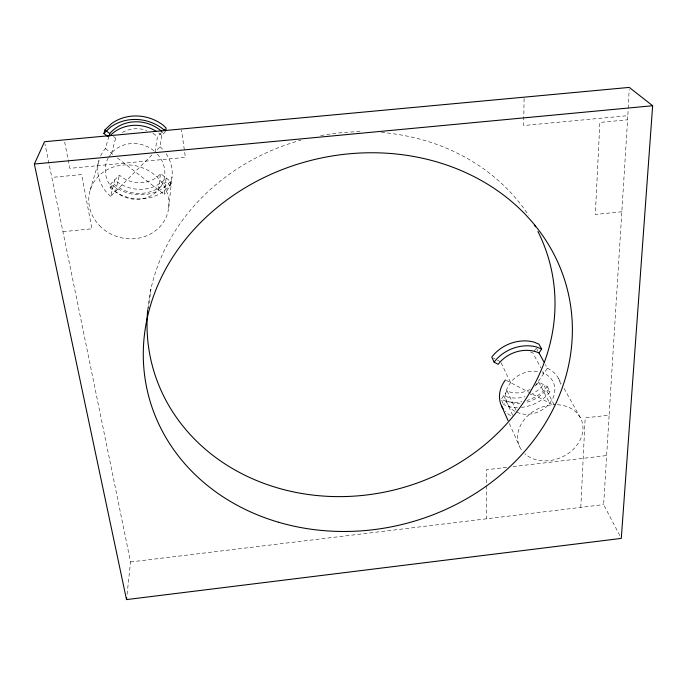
<?xml version="1.0" encoding="UTF-8"?>
<svg xmlns="http://www.w3.org/2000/svg" width="687" height="687" viewBox="0 0 687 687"><rect width="100%" height="100%" fill="white"/><g stroke="black" fill="none" stroke-linecap="round" stroke-linejoin="round"><path stroke-width="0.52" stroke-dasharray="3.44 2.58" d="M524.078 98.507L523.683 125.523L627.841 115.665L628.158 109.388M580.79 507.384L585.169 417.894L609.129 415.128L627.841 115.665M628.219 108.34L629.163 89.49M619.811 535.585L603.633 504.61L609.129 415.128M127.061 594.375L130.556 561.957L44.947 143.823M168.676 207.86L172.008 176.963M170.17 185.507L170.608 181.505L160.5 173.545L159.487 174.876A28.931 26.716 21.5 0 1 119.401 175.142L111.036 183.584L110.023 187.628L112.9 190.282A42.603 39.288 21.1 0 0 163.532 191.587L170.17 185.507L165.661 181.969A36.514 33.672 21.1 0 1 113.733 183.884L110.023 187.628M117.46 157.976L164.159 194.352L166.151 177.993A36.171 33.397 21.5 0 1 114.712 179.874L110.676 196.388L152.11 154.738M148.426 309.056L150.934 288.969M158.276 189.775L160.5 173.545M161.574 132.574L157.443 136.747L155.056 151.775L160.071 146.735L162.261 131.878M115.536 191.493L119.401 175.142M111.552 153.373L115.639 138.224L116.644 136.85M100.645 155.975A37.587 34.522 19.7 0 1 105.386 148.564L108.666 137.202M90.16 190.205L99.091 160.062M536.083 385.106A24.466 20.309 -24.2 0 0 538.204 382.874L538.728 382.075L547.307 386.635L546.826 387.391A35.672 29.618 -24.2 0 1 526.817 400.538M547.307 386.635L550.047 391.796L549.557 392.552A35.973 29.781 -24.1 0 1 521.407 407.382M530.158 389.383A24.466 20.309 -24.2 0 1 510.226 392.114L507.066 390.826L501.261 399.336L506.336 401.302A35.672 29.618 -24.2 0 0 521.905 401.715M534.022 351.332L535.731 348.833M517.414 407.589A35.973 29.781 -24.1 0 1 508.724 406.567L503.614 404.591L506.147 400.89A30.838 25.522 -24.1 0 0 520.136 403.235M534.993 386.163L547.402 368.275L545.426 364.66M108.812 157.108L112.608 151.947A30.073 27.617 19.7 0 1 154.326 151.131M165.576 131.603L161.728 135.485A36.514 33.672 21.1 0 0 158.156 132.6M170.608 181.505L164.03 187.542A42.199 38.961 21.5 0 1 113.887 186.22L111.036 183.584M130.556 561.957L603.633 504.61M506.645 467.358L486.448 469.736L486.482 484.67M513.026 466.602L606.647 455.558M621.812 211.768L595.32 214.447L599.871 122.441L627.506 119.813M62.998 231.665L91.929 228.805L81.59 174.575L51.886 177.409M516.959 412.183L520.222 413.497A25.307 20.747 -23.9 0 0 549.153 403.965L552.571 398.855A25.307 20.747 -23.9 0 0 546.019 374.329L542.189 372.723M530.484 351.993L532.88 353.006L540.841 367.846M506.31 380.383L553.799 405.296M550.047 391.796L546.208 389.761A30.838 25.522 -24.1 0 1 525.71 402.453M493.403 358.021L494.983 358.863M497.431 360.16L500.72 361.903M105.386 148.564L114.085 155.348M113.415 136.481L115.639 138.224M558.462 378.374L561.519 383.887M564.07 388.473L580.412 417.842M536.298 347.991L538.101 351.289M542.833 371.555L543.829 373.419M554.126 404.789L543.503 384.617A30.58 25.385 -24.2 0 1 530.338 394.827M538.728 382.075L549.703 403.149M501.175 362.848L510.561 382.607M507.066 390.826L516.057 410.242M512.657 415.223L503.769 395.66A30.58 25.385 -24.2 0 0 525.005 396.768M501.647 400.212L503.614 404.591M509.359 423.536L519.733 446.919M64.69 142.063L69.834 168.332L185.387 157.375L181.54 130.126M486.49 485.735L486.585 518.797M147.645 310.378A205.284 181.025 -13.7 0 1 300.932 140.165M320.7 135.588A205.284 181.025 -13.7 0 1 361.018 131.698M381.405 132.454A205.284 181.025 -13.7 0 1 528.518 215.177M557.415 404.737A33.663 26.948 -23.3 0 1 578.042 443.604A33.663 26.948 -23.3 0 1 524.799 453.703M521.433 449.839A33.663 26.948 -23.3 0 1 523.631 420.401A33.663 26.948 -23.3 0 1 555.362 404.686M547.402 368.275A31.628 25.943 -23.9 0 1 560.858 386.163M510.45 415.558A31.628 25.943 -23.9 0 1 505.246 411.367M166.168 153.733A37.587 34.522 19.7 0 1 164.159 194.352M110.676 196.388A37.587 34.522 19.7 0 1 99.546 158.68M160.071 146.735A37.587 34.522 19.7 0 1 163.351 150.067M122.338 132.454A28.931 26.716 21.5 0 1 146.863 130.47M152.892 133.338A28.931 26.716 21.5 0 1 157.443 136.747M108.263 157.855A30.073 27.617 19.7 0 0 118.404 193.691A30.073 27.617 19.7 0 0 157.229 191.149L161.591 185.43A30.073 27.617 19.7 0 0 157.134 153.819M514.786 411.307A25.307 20.747 -23.9 0 1 507.727 386.996L511.094 381.774A25.307 20.747 -23.9 0 1 539.553 371.787M99.495 225.619A40.387 36.677 16.6 0 0 167.164 214.542A40.387 36.677 16.6 0 0 119.813 165.43A40.387 36.677 16.6 0 0 99.495 225.619"/><path stroke-width="1.03" d="M652.65 105.738L621.288 538.402L126.502 599.596L34.35 164.038L44.509 141.72L629.275 87.404L652.65 105.738L34.35 164.038M126.502 599.596L126.726 597.51M165.704 130.71L166.074 128.031L163.24 125.257A42.199 38.961 21.5 0 0 111.672 123.505L105.008 129.852L103.909 133.467L107.876 136.584M108.932 136.292L109.714 133.57L105.008 129.852M494.142 362.195L494.623 361.414A35.973 29.781 -24.1 0 1 536.461 346.944L541.657 349.065L539.003 352.938A30.838 25.522 -24.1 0 0 498.144 364.316L494.142 362.195L491.815 357.171L492.287 356.398A35.672 29.618 -24.2 0 1 533.773 342.04L538.926 344.153L541.657 349.065M163.532 130.599L164.803 129.311M103.909 133.467L110.641 127.061A42.603 39.288 21.1 0 1 162.716 128.804L164.863 130.908M539.003 352.938L543.941 361.955M501.57 405.991L508.062 420.607M537.912 231.459A205.284 181.025 -13.7 0 1 384.866 492.038A205.284 181.025 -13.7 0 1 147.645 310.378M534.503 225.044A205.284 181.025 -13.7 0 1 535.508 226.856M503.202 408.808A31.628 25.943 -23.9 0 1 505.46 379.937M110.126 135.605A36.514 33.672 21.1 0 1 156.241 131.32M109.714 133.57A36.171 33.397 21.5 0 1 161.703 131.372M278.682 522.283A216.036 187.654 -13.7 0 0 570.098 302.495A216.036 187.654 -13.7 0 0 224.726 201.54A216.036 187.654 -13.7 0 0 278.682 522.283"/></g></svg>
